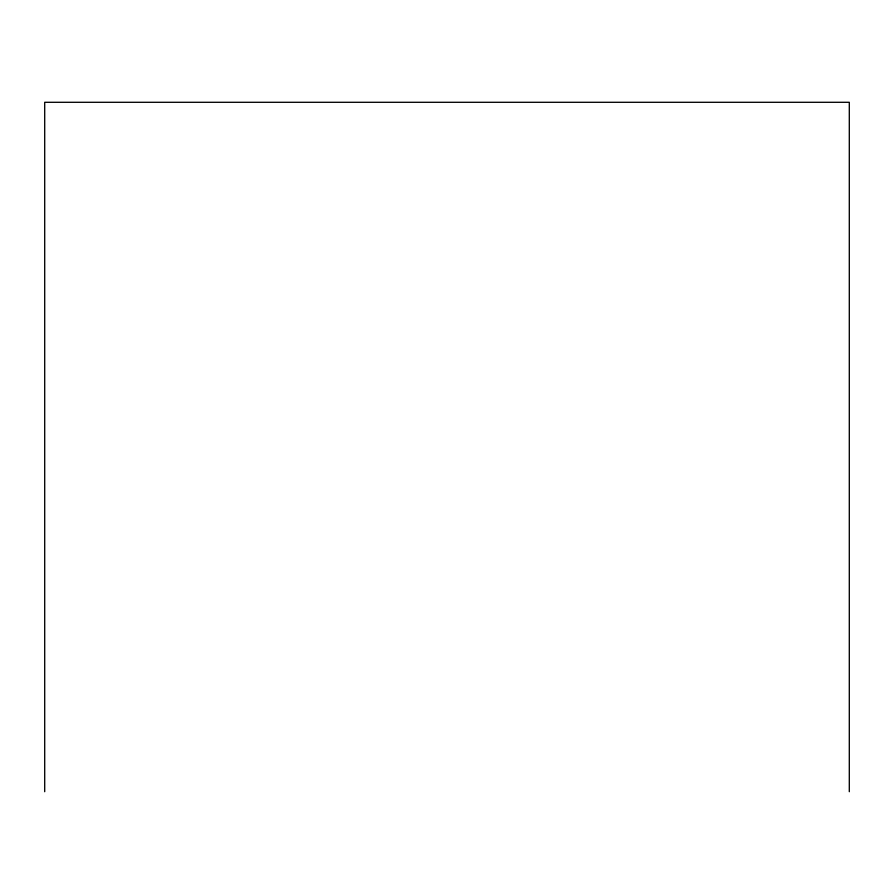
<?xml version="1.0" encoding="UTF-8"?>
<svg xmlns="http://www.w3.org/2000/svg" width="894" height="894" viewBox="0 0 894 894"><rect width="100%" height="100%" fill="white"/><g stroke="black" fill="none" stroke-linecap="round" stroke-linejoin="round"><path stroke-width="1.34" d="M849.3 791.704L849.3 102.296L44.7 102.296L44.7 791.704"/></g></svg>
